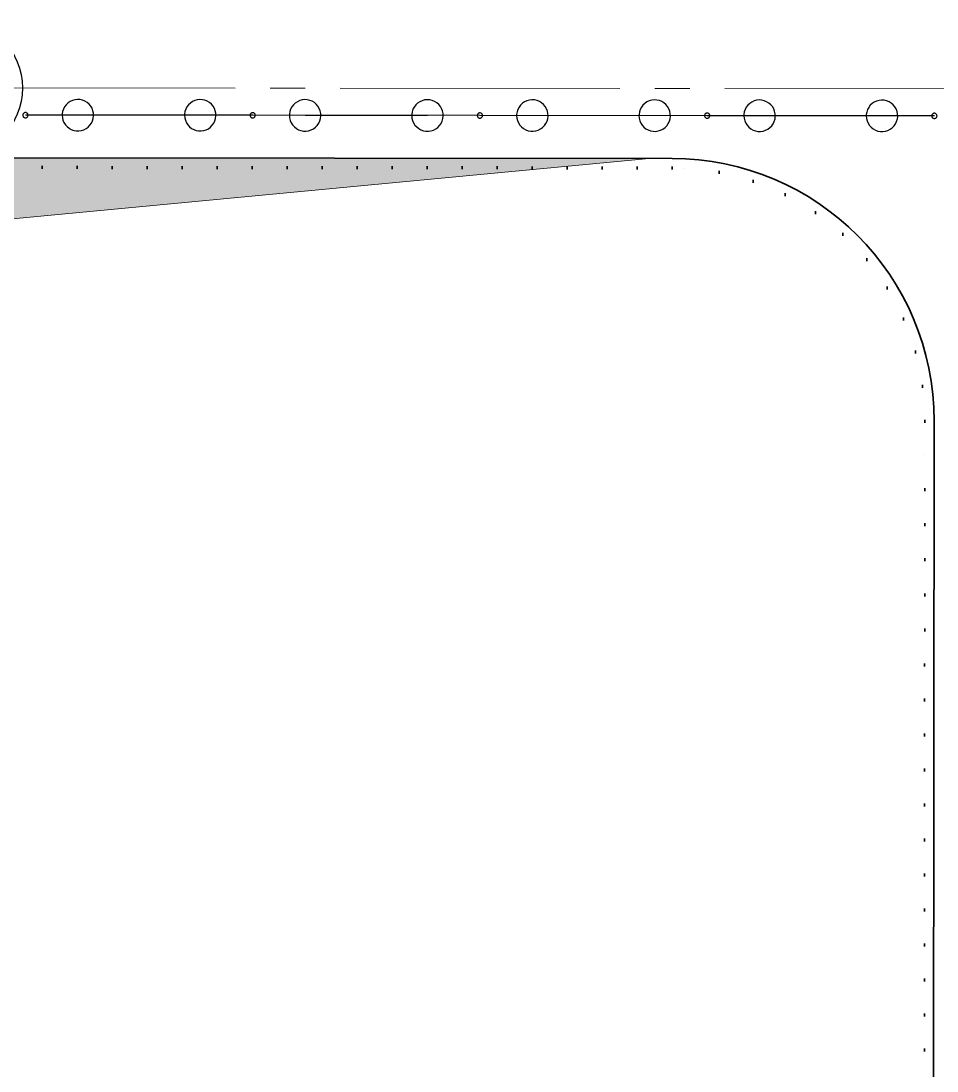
# Model space of a CAD drawing. Header units: millimetres. Extents: x 1949 to 134543, y 1145 to 48705.
# Drawn here: x 121419 to 124039, y 33648 to 36650 of the extents above; entities that cross this region are included whole.
import ezdxf

# ---------------------------------------------------------------- set-up
doc = ezdxf.new("R2010")
doc.units = ezdxf.units.MM
doc.linetypes.add('LTYPE_5', pattern=[1100, 800, -100, 100, -100])
doc.linetypes.add('LTYPE_9', pattern=[100, 0, -100])
for name, color, linetype, lineweight, true_color in [('STANDARD', 18, 'Continuous', 25, 0x000000), ('Общий01', 18, 'Continuous', 13, 0x000000), ('Общий02', 18, 'Continuous', 18, 0x000000), ('Перекрытие_ж_бетон', 18, 'Continuous', 50, 0x000000)]:
    doc.layers.add(name, color=color, linetype=linetype, lineweight=lineweight, true_color=true_color)

msp = doc.modelspace()

# ---------------------------------------------------------------- hatches: boundary and pattern name
at = {"layer": 'Общий02', "linetype": 'Continuous', "lineweight": 5}
msp.add_hatch(color=252, dxfattribs=at).paths.add_polyline_path([(120491.5, 35998.5), (123216, 36256.8), (120491.7, 36259)])

# ---------------------------------------------------------------- linework, layer by layer
at = {"layer": 'STANDARD', "color": 252, "linetype": 'Continuous', "lineweight": 25}
for p, q in [((121553.6, 36415.6), (121548.3, 36410.6)), ((121559.7, 36419.8), (121553.6, 36415.6)), ((121566.3, 36422.8), (121559.7, 36419.8)), ((121573.4, 36424.8), (121566.3, 36422.8)), ((121580.7, 36425.6), (121573.4, 36424.8)), ((121588.1, 36425.1), (121580.7, 36425.6)), ((121581.8, 36425.6), (121581.8, 36425.6)), ((121595.2, 36423.5), (121588.1, 36425.1)), ((121602, 36420.8), (121595.2, 36423.5)), ((121608.3, 36416.9), (121602, 36420.8)), ((121613.9, 36412.1), (121608.3, 36416.9)), ((121618.6, 36406.5), (121613.9, 36412.1)), ((121903.6, 36415.4), (121898.3, 36410.3)), ((121909.7, 36419.5), (121903.6, 36415.4)), ((121916.3, 36422.6), (121909.7, 36419.5)), ((121923.4, 36424.5), (121916.3, 36422.6)), ((121930.7, 36425.3), (121923.4, 36424.5)), ((121938.1, 36424.9), (121930.7, 36425.3)), ((121931.8, 36425.3), (121931.8, 36425.3)), ((121945.2, 36423.2), (121938.1, 36424.9)), ((121952, 36420.5), (121945.2, 36423.2)), ((121958.3, 36416.7), (121952, 36420.5)), ((121963.9, 36411.9), (121958.3, 36416.7)), ((121968.6, 36406.2), (121963.9, 36411.9)), ((122203.6, 36415.1), (122198.3, 36410.1)), ((122209.7, 36419.2), (122203.6, 36415.1)), ((122216.3, 36422.3), (122209.7, 36419.2)), ((122223.4, 36424.3), (122216.3, 36422.3)), ((122230.7, 36425), (122223.4, 36424.3)), ((122238.1, 36424.6), (122230.7, 36425)), ((122231.8, 36425.1), (122231.8, 36425.1)), ((122245.2, 36423), (122238.1, 36424.6)), ((122252, 36420.3), (122245.2, 36423)), ((122258.3, 36416.4), (122252, 36420.3)), ((122263.9, 36411.6), (122258.3, 36416.4)), ((122553.6, 36414.8), (122548.3, 36409.8)), ((122559.7, 36419), (122553.6, 36414.8)), ((122566.3, 36422), (122559.7, 36419)), ((122573.4, 36424), (122566.3, 36422)), ((122580.7, 36424.8), (122573.4, 36424)), ((122588.1, 36424.3), (122580.7, 36424.8)), ((122581.8, 36424.8), (122581.8, 36424.8)), ((122595.2, 36422.7), (122588.1, 36424.3)), ((122602, 36420), (122595.2, 36422.7)), ((122608.3, 36416.1), (122602, 36420)), ((122613.9, 36411.4), (122608.3, 36416.1)), ((122853.6, 36414.6), (122848.3, 36409.6)), ((122859.7, 36418.7), (122853.6, 36414.6)), ((122866.3, 36421.8), (122859.7, 36418.7)), ((122873.4, 36423.8), (122866.3, 36421.8)), ((122880.7, 36424.5), (122873.4, 36423.8)), ((122888.1, 36424.1), (122880.7, 36424.5)), ((122881.8, 36424.5), (122881.8, 36424.5)), ((122895.2, 36422.5), (122888.1, 36424.1)), ((122902, 36419.7), (122895.2, 36422.5)), ((122908.3, 36415.9), (122902, 36419.7)), ((122913.9, 36411.1), (122908.3, 36415.9)), ((123203.6, 36414.3), (123198.3, 36409.3)), ((123209.7, 36418.5), (123203.6, 36414.3)), ((123216.3, 36421.5), (123209.7, 36418.5)), ((123223.4, 36423.5), (123216.3, 36421.5)), ((123230.7, 36424.3), (123223.4, 36423.5)), ((123238.1, 36423.8), (123230.7, 36424.3)), ((123231.8, 36424.3), (123231.8, 36424.3)), ((123245.2, 36422.2), (123238.1, 36423.8)), ((123252, 36419.5), (123245.2, 36422.2)), ((123258.3, 36415.6), (123252, 36419.5)), ((123263.9, 36410.8), (123258.3, 36415.6)), ((123503.6, 36414.1), (123498.3, 36409)), ((123509.7, 36418.2), (123503.6, 36414.1)), ((123516.3, 36421.3), (123509.7, 36418.2)), ((123523.4, 36423.2), (123516.3, 36421.3)), ((123530.7, 36424), (123523.4, 36423.2)), ((123538.1, 36423.6), (123530.7, 36424)), ((123531.8, 36424), (123531.8, 36424)), ((123545.2, 36422), (123538.1, 36423.6)), ((123552, 36419.2), (123545.2, 36422)), ((123558.3, 36415.4), (123552, 36419.2)), ((123563.9, 36410.6), (123558.3, 36415.4)), ((123853.6, 36413.8), (123848.3, 36408.8)), ((123859.7, 36417.9), (123853.6, 36413.8)), ((123866.3, 36421), (123859.7, 36417.9)), ((123873.4, 36423), (123866.3, 36421)), ((123880.7, 36423.7), (123873.4, 36423)), ((123888.1, 36423.3), (123880.7, 36423.7)), ((123881.8, 36423.7), (123881.8, 36423.7)), ((123895.2, 36421.7), (123888.1, 36423.3)), ((123902, 36418.9), (123895.2, 36421.7)), ((123908.3, 36415.1), (123902, 36418.9)), ((123913.9, 36410.3), (123908.3, 36415.1)), ((121424.5, 36382.5), (121424.3, 36381.3)), ((121424.9, 36383.6), (121424.5, 36382.5)), ((121425.5, 36384.7), (121424.9, 36383.6)), ((121426.2, 36385.7), (121425.5, 36384.7)), ((121427.1, 36386.5), (121426.2, 36385.7)), ((121428.1, 36387.2), (121427.1, 36386.5)), ((121429.2, 36387.7), (121428.1, 36387.2)), ((121430.4, 36388.1), (121429.2, 36387.7)), ((121431.6, 36388.2), (121430.4, 36388.1)), ((121432.8, 36388.1), (121431.6, 36388.2)), ((121431.8, 36388.2), (121431.8, 36388.2)), ((121434, 36387.8), (121432.8, 36388.1)), ((121435.2, 36387.4), (121434, 36387.8)), ((121436.2, 36386.7), (121435.2, 36387.4)), ((121437.1, 36385.9), (121436.2, 36386.7)), ((121437.9, 36385), (121437.1, 36385.9)), ((121438.5, 36384), (121437.9, 36385)), ((121439, 36382.8), (121438.5, 36384)), ((121439.2, 36381.6), (121439, 36382.8)), ((121536.9, 36384), (121536.8, 36380.6)), ((121538.1, 36391.3), (121536.9, 36384)), ((121540.4, 36398.2), (121538.1, 36391.3)), ((121543.8, 36404.7), (121540.4, 36398.2)), ((121548.3, 36410.6), (121543.8, 36404.7)), ((121622.3, 36400.2), (121618.6, 36406.5)), ((121624.9, 36393.3), (121622.3, 36400.2)), ((121626.4, 36386.2), (121624.9, 36393.3)), ((121626.8, 36378.8), (121626.4, 36386.2)), ((121886.9, 36383.7), (121886.8, 36380.3)), ((121888.1, 36391), (121886.9, 36383.7)), ((121890.4, 36398), (121888.1, 36391)), ((121893.8, 36404.5), (121890.4, 36398)), ((121898.3, 36410.3), (121893.8, 36404.5)), ((121972.3, 36399.9), (121968.6, 36406.2)), ((121974.9, 36393.1), (121972.3, 36399.9)), ((121976.4, 36385.9), (121974.9, 36393.1)), ((121976.8, 36378.5), (121976.4, 36385.9)), ((122074.5, 36382), (122074.3, 36380.7)), ((122074.9, 36383.1), (122074.5, 36382)), ((122075.5, 36384.2), (122074.9, 36383.1)), ((122076.2, 36385.2), (122075.5, 36384.2)), ((122077.1, 36386), (122076.2, 36385.2)), ((122078.1, 36386.7), (122077.1, 36386)), ((122079.2, 36387.2), (122078.1, 36386.7)), ((122080.4, 36387.5), (122079.2, 36387.2)), ((122081.6, 36387.7), (122080.4, 36387.5)), ((122082.8, 36387.6), (122081.6, 36387.7)), ((122081.8, 36387.7), (122081.8, 36387.7)), ((122084, 36387.3), (122082.8, 36387.6)), ((122085.2, 36386.9), (122084, 36387.3)), ((122086.2, 36386.2), (122085.2, 36386.9)), ((122087.1, 36385.4), (122086.2, 36386.2)), ((122087.9, 36384.5), (122087.1, 36385.4)), ((122088.5, 36383.4), (122087.9, 36384.5)), ((122089, 36382.3), (122088.5, 36383.4)), ((122089.2, 36381.1), (122089, 36382.3)), ((122186.9, 36383.5), (122186.8, 36380.1)), ((122188.1, 36390.8), (122186.9, 36383.5)), ((122190.4, 36397.7), (122188.1, 36390.8)), ((122193.8, 36404.2), (122190.4, 36397.7)), ((122198.3, 36410.1), (122193.8, 36404.2)), ((122268.6, 36406), (122263.9, 36411.6)), ((122272.3, 36399.7), (122268.6, 36406)), ((122274.9, 36392.8), (122272.3, 36399.7)), ((122276.4, 36385.6), (122274.9, 36392.8)), ((122276.8, 36378.3), (122276.4, 36385.6)), ((122536.9, 36383.2), (122536.8, 36379.8)), ((122538.1, 36390.5), (122536.9, 36383.2)), ((122540.4, 36397.4), (122538.1, 36390.5)), ((122543.8, 36403.9), (122540.4, 36397.4)), ((122548.3, 36409.8), (122543.8, 36403.9)), ((122618.6, 36405.7), (122613.9, 36411.4)), ((122622.3, 36399.4), (122618.6, 36405.7)), ((122624.9, 36392.6), (122622.3, 36399.4)), ((122626.4, 36385.4), (122624.9, 36392.6)), ((122626.8, 36378), (122626.4, 36385.4)), ((122724.9, 36382.6), (122724.5, 36381.4)), ((122725.5, 36383.7), (122724.9, 36382.6)), ((122726.2, 36384.7), (122725.5, 36383.7)), ((122727.1, 36385.5), (122726.2, 36384.7)), ((122728.1, 36386.2), (122727.1, 36385.5)), ((122729.2, 36386.7), (122728.1, 36386.2)), ((122730.4, 36387), (122729.2, 36386.7)), ((122731.6, 36387.2), (122730.4, 36387)), ((122732.8, 36387.1), (122731.6, 36387.2)), ((122731.8, 36387.2), (122731.8, 36387.2)), ((122734, 36386.8), (122732.8, 36387.1)), ((122735.2, 36386.4), (122734, 36386.8)), ((122736.2, 36385.7), (122735.2, 36386.4)), ((122737.1, 36384.9), (122736.2, 36385.7)), ((122737.9, 36384), (122737.1, 36384.9)), ((122738.5, 36382.9), (122737.9, 36384)), ((122739, 36381.8), (122738.5, 36382.9)), ((122836.9, 36383), (122836.8, 36379.6)), ((122838.1, 36390.2), (122836.9, 36383)), ((122840.4, 36397.2), (122838.1, 36390.2)), ((122843.8, 36403.7), (122840.4, 36397.2)), ((122848.3, 36409.6), (122843.8, 36403.7)), ((122918.6, 36405.5), (122913.9, 36411.1)), ((122922.3, 36399.2), (122918.6, 36405.5)), ((122924.9, 36392.3), (122922.3, 36399.2)), ((122926.4, 36385.1), (122924.9, 36392.3)), ((122926.8, 36377.8), (122926.4, 36385.1)), ((123186.9, 36382.7), (123186.8, 36379.3)), ((123188.1, 36390), (123186.9, 36382.7)), ((123190.4, 36396.9), (123188.1, 36390)), ((123193.8, 36403.4), (123190.4, 36396.9)), ((123198.3, 36409.3), (123193.8, 36403.4)), ((123268.6, 36405.2), (123263.9, 36410.8)), ((123272.3, 36398.9), (123268.6, 36405.2)), ((123274.9, 36392), (123272.3, 36398.9)), ((123276.4, 36384.9), (123274.9, 36392)), ((123276.8, 36377.5), (123276.4, 36384.9)), ((123374.9, 36382.1), (123374.5, 36380.9)), ((123375.5, 36383.2), (123374.9, 36382.1)), ((123376.2, 36384.1), (123375.5, 36383.2)), ((123377.1, 36385), (123376.2, 36384.1)), ((123378.1, 36385.7), (123377.1, 36385)), ((123379.2, 36386.2), (123378.1, 36385.7)), ((123380.4, 36386.5), (123379.2, 36386.2)), ((123381.6, 36386.6), (123380.4, 36386.5)), ((123382.8, 36386.6), (123381.6, 36386.6)), ((123381.8, 36386.6), (123381.8, 36386.6)), ((123384, 36386.3), (123382.8, 36386.6)), ((123385.2, 36385.8), (123384, 36386.3)), ((123386.2, 36385.2), (123385.2, 36385.8)), ((123387.1, 36384.4), (123386.2, 36385.2)), ((123387.9, 36383.5), (123387.1, 36384.4)), ((123388.5, 36382.4), (123387.9, 36383.5)), ((123389, 36381.3), (123388.5, 36382.4)), ((123486.9, 36382.5), (123486.8, 36379.1)), ((123488.1, 36389.7), (123486.9, 36382.5)), ((123490.4, 36396.7), (123488.1, 36389.7)), ((123493.8, 36403.2), (123490.4, 36396.7)), ((123498.3, 36409), (123493.8, 36403.2)), ((123568.6, 36405), (123563.9, 36410.6)), ((123572.3, 36398.6), (123568.6, 36405)), ((123574.9, 36391.8), (123572.3, 36398.6)), ((123576.4, 36384.6), (123574.9, 36391.8)), ((123576.8, 36377.3), (123576.4, 36384.6)), ((123836.9, 36382.2), (123836.8, 36378.8)), ((123838.1, 36389.5), (123836.9, 36382.2)), ((123840.4, 36396.4), (123838.1, 36389.5)), ((123843.8, 36402.9), (123840.4, 36396.4)), ((123848.3, 36408.8), (123843.8, 36402.9)), ((123918.6, 36404.7), (123913.9, 36410.3)), ((123922.3, 36398.4), (123918.6, 36404.7)), ((123924.9, 36391.5), (123922.3, 36398.4)), ((123926.4, 36384.3), (123924.9, 36391.5)), ((123926.8, 36377), (123926.4, 36384.3)), ((124025.5, 36382.7), (124024.9, 36381.6)), ((124026.2, 36383.6), (124025.5, 36382.7)), ((124027.1, 36384.5), (124026.2, 36383.6)), ((124028.1, 36385.2), (124027.1, 36384.5)), ((124029.2, 36385.7), (124028.1, 36385.2)), ((124030.4, 36386), (124029.2, 36385.7)), ((124031.6, 36386.1), (124030.4, 36386)), ((124032.8, 36386.1), (124031.6, 36386.1)), ((124031.8, 36386.1), (124031.8, 36386.1)), ((124034, 36385.8), (124032.8, 36386.1)), ((124035.2, 36385.3), (124034, 36385.8)), ((124036.2, 36384.7), (124035.2, 36385.3)), ((124037.1, 36383.9), (124036.2, 36384.7)), ((124037.9, 36383), (124037.1, 36383.9)), ((124038.5, 36381.9), (124037.9, 36383)), ((124039, 36380.8), (124038.5, 36381.9)), ((121424.3, 36381.3), (121424.3, 36380.7)), ((121424.3, 36380.7), (121424.3, 36380.7)), ((121424.3, 36380.7), (121424.4, 36379.5)), ((121424.4, 36379.5), (121424.7, 36378.3)), ((121424.7, 36378.3), (121425.2, 36377.2)), ((121425.2, 36377.2), (121425.8, 36376.1)), ((121425.8, 36376.1), (121426.7, 36375.2)), ((121426.7, 36375.2), (121427.6, 36374.5)), ((121427.6, 36374.5), (121428.7, 36373.9)), ((121428.7, 36373.9), (121429.8, 36373.4)), ((121429.8, 36373.4), (121431, 36373.2)), ((121431, 36373.2), (121432.3, 36373.2)), ((122081.8, 36380.2), (121431.8, 36380.7)), ((121431.8, 36373.2), (121431.8, 36373.2)), ((121432.3, 36373.2), (121433.5, 36373.4)), ((121433.5, 36373.4), (121434.6, 36373.7)), ((121434.6, 36373.7), (121435.7, 36374.3)), ((121435.7, 36374.3), (121436.7, 36375)), ((121436.7, 36375), (121437.6, 36375.9)), ((121437.6, 36375.9), (121438.3, 36376.9)), ((121438.3, 36376.9), (121438.8, 36378)), ((121438.8, 36378), (121439.1, 36379.2)), ((121439.1, 36379.2), (121439.3, 36380.4)), ((121439.3, 36380.4), (121439.2, 36381.6)), ((121439.3, 36380.7), (121439.3, 36380.7)), ((121536.8, 36380.6), (121536.8, 36380.6)), ((121536.8, 36380.6), (121537.4, 36373.3)), ((121537.4, 36373.3), (121539.2, 36366.2)), ((121539.2, 36366.2), (121542.1, 36359.4)), ((121542.1, 36359.4), (121546, 36353.2)), ((121546, 36353.2), (121551, 36347.8)), ((121611.3, 36346.6), (121616.4, 36351.8)), ((121616.4, 36351.8), (121620.6, 36357.9)), ((121620.6, 36357.9), (121623.8, 36364.5)), ((121623.8, 36364.5), (121625.9, 36371.5)), ((121625.9, 36371.5), (121626.8, 36378.8)), ((121626.8, 36380.5), (121626.8, 36380.5)), ((121886.8, 36380.3), (121886.8, 36380.3)), ((121886.8, 36380.3), (121887.4, 36373)), ((121887.4, 36373), (121889.2, 36365.9)), ((121889.2, 36365.9), (121892.1, 36359.1)), ((121892.1, 36359.1), (121896, 36353)), ((121896, 36353), (121901, 36347.5)), ((121966.4, 36351.6), (121970.6, 36357.6)), ((121970.6, 36357.6), (121973.8, 36364.2)), ((121973.8, 36364.2), (121975.9, 36371.3)), ((121975.9, 36371.3), (121976.8, 36378.5)), ((121976.8, 36380.3), (121976.8, 36380.3)), ((122074.3, 36380.7), (122074.3, 36380.2)), ((122074.3, 36380.2), (122074.3, 36380.2)), ((122074.3, 36380.2), (122074.4, 36379)), ((122074.4, 36379), (122074.7, 36377.8)), ((122074.7, 36377.8), (122075.2, 36376.6)), ((122075.2, 36376.6), (122075.8, 36375.6)), ((122075.8, 36375.6), (122076.7, 36374.7)), ((122076.7, 36374.7), (122077.6, 36373.9)), ((122077.6, 36373.9), (122078.7, 36373.3)), ((122078.7, 36373.3), (122079.8, 36372.9)), ((122079.8, 36372.9), (122081, 36372.7)), ((122081, 36372.7), (122082.3, 36372.7)), ((122731.8, 36379.7), (122081.8, 36380.2)), ((122081.8, 36372.7), (122081.8, 36372.7)), ((122082.3, 36372.7), (122083.5, 36372.9)), ((122083.5, 36372.9), (122084.6, 36373.2)), ((122084.6, 36373.2), (122085.7, 36373.8)), ((122085.7, 36373.8), (122086.7, 36374.5)), ((122086.7, 36374.5), (122087.6, 36375.4)), ((122087.6, 36375.4), (122088.3, 36376.4)), ((122088.3, 36376.4), (122088.8, 36377.5)), ((122088.8, 36377.5), (122089.1, 36378.7)), ((122089.1, 36378.7), (122089.3, 36379.9)), ((122089.3, 36379.9), (122089.2, 36381.1)), ((122089.3, 36380.2), (122089.3, 36380.2)), ((122186.8, 36380.1), (122186.8, 36380.1)), ((122186.8, 36380.1), (122187.4, 36372.8)), ((122187.4, 36372.8), (122189.2, 36365.6)), ((122189.2, 36365.6), (122192.1, 36358.9)), ((122192.1, 36358.9), (122196, 36352.7)), ((122196, 36352.7), (122201, 36347.3)), ((122581.8, 36379.8), (122231.8, 36380.1)), ((122266.4, 36351.3), (122270.6, 36357.3)), ((122270.6, 36357.3), (122273.8, 36364)), ((122273.8, 36364), (122275.9, 36371)), ((122275.9, 36371), (122276.8, 36378.3)), ((122276.8, 36380), (122276.8, 36380)), ((122536.8, 36379.8), (122536.8, 36379.8)), ((122536.8, 36379.8), (122537.4, 36372.5)), ((122537.4, 36372.5), (122539.2, 36365.4)), ((122539.2, 36365.4), (122542.1, 36358.6)), ((122542.1, 36358.6), (122546, 36352.5)), ((122546, 36352.5), (122551, 36347)), ((122616.4, 36351.1), (122620.6, 36357.1)), ((122620.6, 36357.1), (122623.8, 36363.7)), ((122623.8, 36363.7), (122625.9, 36370.7)), ((122625.9, 36370.7), (122626.8, 36378)), ((122626.8, 36379.7), (122626.8, 36379.7)), ((122724.5, 36381.4), (122724.3, 36380.2)), ((122724.3, 36380.2), (122724.3, 36379.7)), ((122724.3, 36379.7), (122724.3, 36379.7)), ((122724.3, 36379.7), (122724.4, 36378.4)), ((122724.4, 36378.4), (122724.7, 36377.3)), ((122724.7, 36377.3), (122725.2, 36376.1)), ((122725.2, 36376.1), (122725.8, 36375.1)), ((122725.8, 36375.1), (122726.7, 36374.2)), ((122726.7, 36374.2), (122727.6, 36373.4)), ((122727.6, 36373.4), (122728.7, 36372.8)), ((122728.7, 36372.8), (122729.8, 36372.4)), ((122729.8, 36372.4), (122731, 36372.2)), ((122731, 36372.2), (122732.3, 36372.2)), ((123381.8, 36379.1), (122731.8, 36379.7)), ((122731.8, 36372.2), (122731.8, 36372.2)), ((122732.3, 36372.2), (122733.5, 36372.3)), ((122733.5, 36372.3), (122734.6, 36372.7)), ((122734.6, 36372.7), (122735.7, 36373.3)), ((122735.7, 36373.3), (122736.7, 36374)), ((122736.7, 36374), (122737.6, 36374.9)), ((122737.6, 36374.9), (122738.3, 36375.9)), ((122738.3, 36375.9), (122738.8, 36377)), ((122738.8, 36377), (122739.1, 36378.2)), ((122739.2, 36380.6), (122739, 36381.8)), ((122739.1, 36378.2), (122739.3, 36379.4)), ((122739.3, 36379.4), (122739.2, 36380.6)), ((122739.3, 36379.7), (122739.3, 36379.7)), ((122836.8, 36379.6), (122836.8, 36379.6)), ((122836.8, 36379.6), (122837.4, 36372.3)), ((122837.4, 36372.3), (122839.2, 36365.1)), ((122839.2, 36365.1), (122842.1, 36358.4)), ((122842.1, 36358.4), (122846, 36352.2)), ((122846, 36352.2), (122851, 36346.8)), ((122916.4, 36350.8), (122920.6, 36356.8)), ((122920.6, 36356.8), (122923.8, 36363.5)), ((122923.8, 36363.5), (122925.9, 36370.5)), ((122925.9, 36370.5), (122926.8, 36377.8)), ((122926.8, 36379.5), (122926.8, 36379.5)), ((123186.8, 36379.3), (123186.8, 36379.3)), ((123186.8, 36379.3), (123187.4, 36372)), ((123187.4, 36372), (123189.2, 36364.9)), ((123189.2, 36364.9), (123192.1, 36358.1)), ((123192.1, 36358.1), (123196, 36351.9)), ((123196, 36351.9), (123201, 36346.5)), ((123266.4, 36350.5), (123270.6, 36356.6)), ((123270.6, 36356.6), (123273.8, 36363.2)), ((123273.8, 36363.2), (123275.9, 36370.2)), ((123275.9, 36370.2), (123276.8, 36377.5)), ((123276.8, 36379.2), (123276.8, 36379.2)), ((123374.5, 36380.9), (123374.3, 36379.7)), ((123374.3, 36379.7), (123374.3, 36379.2)), ((123374.3, 36379.2), (123374.3, 36379.2)), ((123374.3, 36379.2), (123374.4, 36377.9)), ((123374.4, 36377.9), (123374.7, 36376.7)), ((123374.7, 36376.7), (123375.2, 36375.6)), ((123375.2, 36375.6), (123375.8, 36374.6)), ((123375.8, 36374.6), (123376.7, 36373.7)), ((123376.7, 36373.7), (123377.6, 36372.9)), ((123377.6, 36372.9), (123378.7, 36372.3)), ((123378.7, 36372.3), (123379.8, 36371.9)), ((123379.8, 36371.9), (123381, 36371.7)), ((123381, 36371.7), (123382.3, 36371.7)), ((124031.8, 36378.6), (123381.8, 36379.1)), ((123381.8, 36371.6), (123381.8, 36371.6)), ((123382.3, 36371.7), (123383.5, 36371.8)), ((123383.5, 36371.8), (123384.6, 36372.2)), ((123384.6, 36372.2), (123385.7, 36372.8)), ((123385.7, 36372.8), (123386.7, 36373.5)), ((123386.7, 36373.5), (123387.6, 36374.4)), ((123387.6, 36374.4), (123388.3, 36375.4)), ((123388.3, 36375.4), (123388.8, 36376.5)), ((123388.8, 36376.5), (123389.1, 36377.6)), ((123389.2, 36380.1), (123389, 36381.3)), ((123389.1, 36377.6), (123389.3, 36378.9)), ((123389.3, 36378.9), (123389.2, 36380.1)), ((123389.3, 36379.1), (123389.3, 36379.1)), ((123486.8, 36379.1), (123486.8, 36379.1)), ((123486.8, 36379.1), (123487.4, 36371.7)), ((123487.4, 36371.7), (123489.2, 36364.6)), ((123489.2, 36364.6), (123492.1, 36357.9)), ((123492.1, 36357.9), (123496, 36351.7)), ((123881.8, 36378.7), (123531.8, 36379)), ((123566.4, 36350.3), (123570.6, 36356.3)), ((123570.6, 36356.3), (123573.8, 36362.9)), ((123573.8, 36362.9), (123575.9, 36370)), ((123575.9, 36370), (123576.8, 36377.3)), ((123576.8, 36379), (123576.8, 36379)), ((123836.8, 36378.8), (123836.8, 36378.8)), ((123836.8, 36378.8), (123837.4, 36371.5)), ((123837.4, 36371.5), (123839.2, 36364.3)), ((123839.2, 36364.3), (123842.1, 36357.6)), ((123842.1, 36357.6), (123846, 36351.4)), ((123916.4, 36350), (123920.6, 36356)), ((123920.6, 36356), (123923.8, 36362.7)), ((123923.8, 36362.7), (123925.9, 36369.7)), ((123925.9, 36369.7), (123926.8, 36377)), ((123926.8, 36378.7), (123926.8, 36378.7)), ((124024.5, 36380.4), (124024.3, 36379.2)), ((124024.3, 36379.2), (124024.3, 36378.6)), ((124024.3, 36378.6), (124024.3, 36378.6)), ((124024.3, 36378.6), (124024.4, 36377.4)), ((124024.4, 36377.4), (124024.7, 36376.2)), ((124024.9, 36381.6), (124024.5, 36380.4)), ((124024.7, 36376.2), (124025.2, 36375.1)), ((124025.2, 36375.1), (124025.8, 36374.1)), ((124025.8, 36374.1), (124026.7, 36373.2)), ((124026.7, 36373.2), (124027.6, 36372.4)), ((124027.6, 36372.4), (124028.7, 36371.8)), ((124028.7, 36371.8), (124029.8, 36371.4)), ((124029.8, 36371.4), (124031, 36371.2)), ((124031, 36371.2), (124032.3, 36371.1)), ((124031.8, 36371.1), (124031.8, 36371.1)), ((124032.3, 36371.1), (124033.5, 36371.3)), ((124033.5, 36371.3), (124034.6, 36371.7)), ((124034.6, 36371.7), (124035.7, 36372.2)), ((124035.7, 36372.2), (124036.7, 36373)), ((124036.7, 36373), (124037.6, 36373.8)), ((124037.6, 36373.8), (124038.3, 36374.8)), ((124038.3, 36374.8), (124038.8, 36376)), ((124038.8, 36376), (124039.1, 36377.1)), ((124039.2, 36379.6), (124039, 36380.8)), ((124039.1, 36377.1), (124039.3, 36378.3)), ((124039.3, 36378.3), (124039.2, 36379.6)), ((121551, 36347.8), (121556.7, 36343.2)), ((121556.7, 36343.2), (121563.1, 36339.6)), ((121563.1, 36339.6), (121570, 36337.1)), ((121570, 36337.1), (121577.2, 36335.8)), ((121577.2, 36335.8), (121584.6, 36335.7)), ((121581.8, 36335.6), (121581.8, 36335.6)), ((121584.6, 36335.7), (121591.8, 36336.7)), ((121591.8, 36336.7), (121598.8, 36338.9)), ((121598.8, 36338.9), (121605.4, 36342.2)), ((121605.4, 36342.2), (121611.3, 36346.6)), ((121901, 36347.5), (121906.7, 36342.9)), ((121906.7, 36342.9), (121913.1, 36339.4)), ((121913.1, 36339.4), (121920, 36336.9)), ((121920, 36336.9), (121927.2, 36335.5)), ((121927.2, 36335.5), (121934.6, 36335.4)), ((121931.8, 36335.3), (121931.8, 36335.3)), ((121934.6, 36335.4), (121941.8, 36336.4)), ((121941.8, 36336.4), (121948.8, 36338.6)), ((121948.8, 36338.6), (121955.4, 36342)), ((121955.4, 36342), (121961.3, 36346.3)), ((121961.3, 36346.3), (121966.4, 36351.6)), ((122201, 36347.3), (122206.7, 36342.7)), ((122206.7, 36342.7), (122213.1, 36339.1)), ((122213.1, 36339.1), (122220, 36336.6)), ((122220, 36336.6), (122227.2, 36335.3)), ((122227.2, 36335.3), (122234.6, 36335.1)), ((122231.8, 36335.1), (122231.8, 36335.1)), ((122234.6, 36335.1), (122241.8, 36336.2)), ((122241.8, 36336.2), (122248.8, 36338.4)), ((122248.8, 36338.4), (122255.4, 36341.7)), ((122255.4, 36341.7), (122261.3, 36346.1)), ((122261.3, 36346.1), (122266.4, 36351.3)), ((122551, 36347), (122556.7, 36342.4)), ((122556.7, 36342.4), (122563.1, 36338.8)), ((122563.1, 36338.8), (122570, 36336.3)), ((122570, 36336.3), (122577.2, 36335)), ((122577.2, 36335), (122584.6, 36334.9)), ((122581.8, 36334.8), (122581.8, 36334.8)), ((122584.6, 36334.9), (122591.8, 36335.9)), ((122591.8, 36335.9), (122598.8, 36338.1)), ((122598.8, 36338.1), (122605.4, 36341.5)), ((122605.4, 36341.5), (122611.3, 36345.8)), ((122611.3, 36345.8), (122616.4, 36351.1)), ((122851, 36346.8), (122856.7, 36342.2)), ((122856.7, 36342.2), (122863.1, 36338.6)), ((122863.1, 36338.6), (122870, 36336.1)), ((122870, 36336.1), (122877.2, 36334.8)), ((122877.2, 36334.8), (122884.6, 36334.6)), ((122881.8, 36334.5), (122881.8, 36334.5)), ((122884.6, 36334.6), (122891.8, 36335.7)), ((122891.8, 36335.7), (122898.8, 36337.9)), ((122898.8, 36337.9), (122905.4, 36341.2)), ((122905.4, 36341.2), (122911.3, 36345.6)), ((122911.3, 36345.6), (122916.4, 36350.8)), ((123201, 36346.5), (123206.7, 36341.9)), ((123206.7, 36341.9), (123213.1, 36338.3)), ((123213.1, 36338.3), (123220, 36335.8)), ((123220, 36335.8), (123227.2, 36334.5)), ((123227.2, 36334.5), (123234.6, 36334.3)), ((123231.8, 36334.3), (123231.8, 36334.3)), ((123234.6, 36334.3), (123241.8, 36335.4)), ((123241.8, 36335.4), (123248.8, 36337.6)), ((123248.8, 36337.6), (123255.4, 36340.9)), ((123255.4, 36340.9), (123261.3, 36345.3)), ((123261.3, 36345.3), (123266.4, 36350.5)), ((123496, 36351.7), (123501, 36346.3)), ((123501, 36346.3), (123506.7, 36341.7)), ((123506.7, 36341.7), (123513.1, 36338.1)), ((123513.1, 36338.1), (123520, 36335.6)), ((123520, 36335.6), (123527.2, 36334.3)), ((123527.2, 36334.3), (123534.6, 36334.1)), ((123531.8, 36334), (123531.8, 36334)), ((123534.6, 36334.1), (123541.8, 36335.2)), ((123541.8, 36335.2), (123548.8, 36337.4)), ((123548.8, 36337.4), (123555.4, 36340.7)), ((123555.4, 36340.7), (123561.3, 36345.1)), ((123561.3, 36345.1), (123566.4, 36350.3)), ((123846, 36351.4), (123851, 36346)), ((123851, 36346), (123856.7, 36341.4)), ((123856.7, 36341.4), (123863.1, 36337.8)), ((123863.1, 36337.8), (123870, 36335.3)), ((123870, 36335.3), (123877.2, 36334)), ((123877.2, 36334), (123884.6, 36333.8)), ((123881.8, 36333.7), (123881.8, 36333.7)), ((123884.6, 36333.8), (123891.8, 36334.9)), ((123891.8, 36334.9), (123898.8, 36337.1)), ((123898.8, 36337.1), (123905.4, 36340.4)), ((123905.4, 36340.4), (123911.3, 36344.8)), ((123911.3, 36344.8), (123916.4, 36350))]:
    msp.add_line(p, q, dxfattribs=at)
at = {"layer": 'STANDARD', "color": 252, "linetype": 'Continuous', "lineweight": 5}
msp.add_line((120491.5, 35998.5), (123216, 36256.8), dxfattribs=at)
at = {"layer": 'STANDARD', "color": 252, "linetype": 'Continuous', "lineweight": 35}
for p, q in [((123281.7, 36256.8), (120491.7, 36259)), ((124027.9, 31406.2), (124031.1, 35506.2))]:
    msp.add_line(p, q, dxfattribs=at)
at = {"layer": 'STANDARD', "color": 252, "linetype": 'Continuous', "lineweight": 25}
msp.add_circle((121231.9, 36458.4), 191.4, dxfattribs=at)
at = {"layer": 'STANDARD', "color": 252, "linetype": 'Continuous', "lineweight": 35}
msp.add_arc((123281.1, 35506.8), 750, 359.9547, 89.9547, dxfattribs=at)
at = {"layer": 'Общий01', "color": 252, "linetype": 'LTYPE_5', "lineweight": 5}
msp.add_line((130831.9, 36450.8), (103011.9, 36472.8), dxfattribs=at)
at = {"layer": 'Перекрытие_ж_бетон', "color": 252, "linetype": 'LTYPE_9', "lineweight": 70}
for p, q in [((123281.7, 36230.2), (120516.7, 36232.4)), ((124001.3, 31406.2), (124004.5, 35506.2))]:
    msp.add_line(p, q, dxfattribs=at)
msp.add_arc((123281.1, 35506.8), 723.4, 359.9547, 89.9547, dxfattribs=at)

doc.saveas('drawing.dxf')
